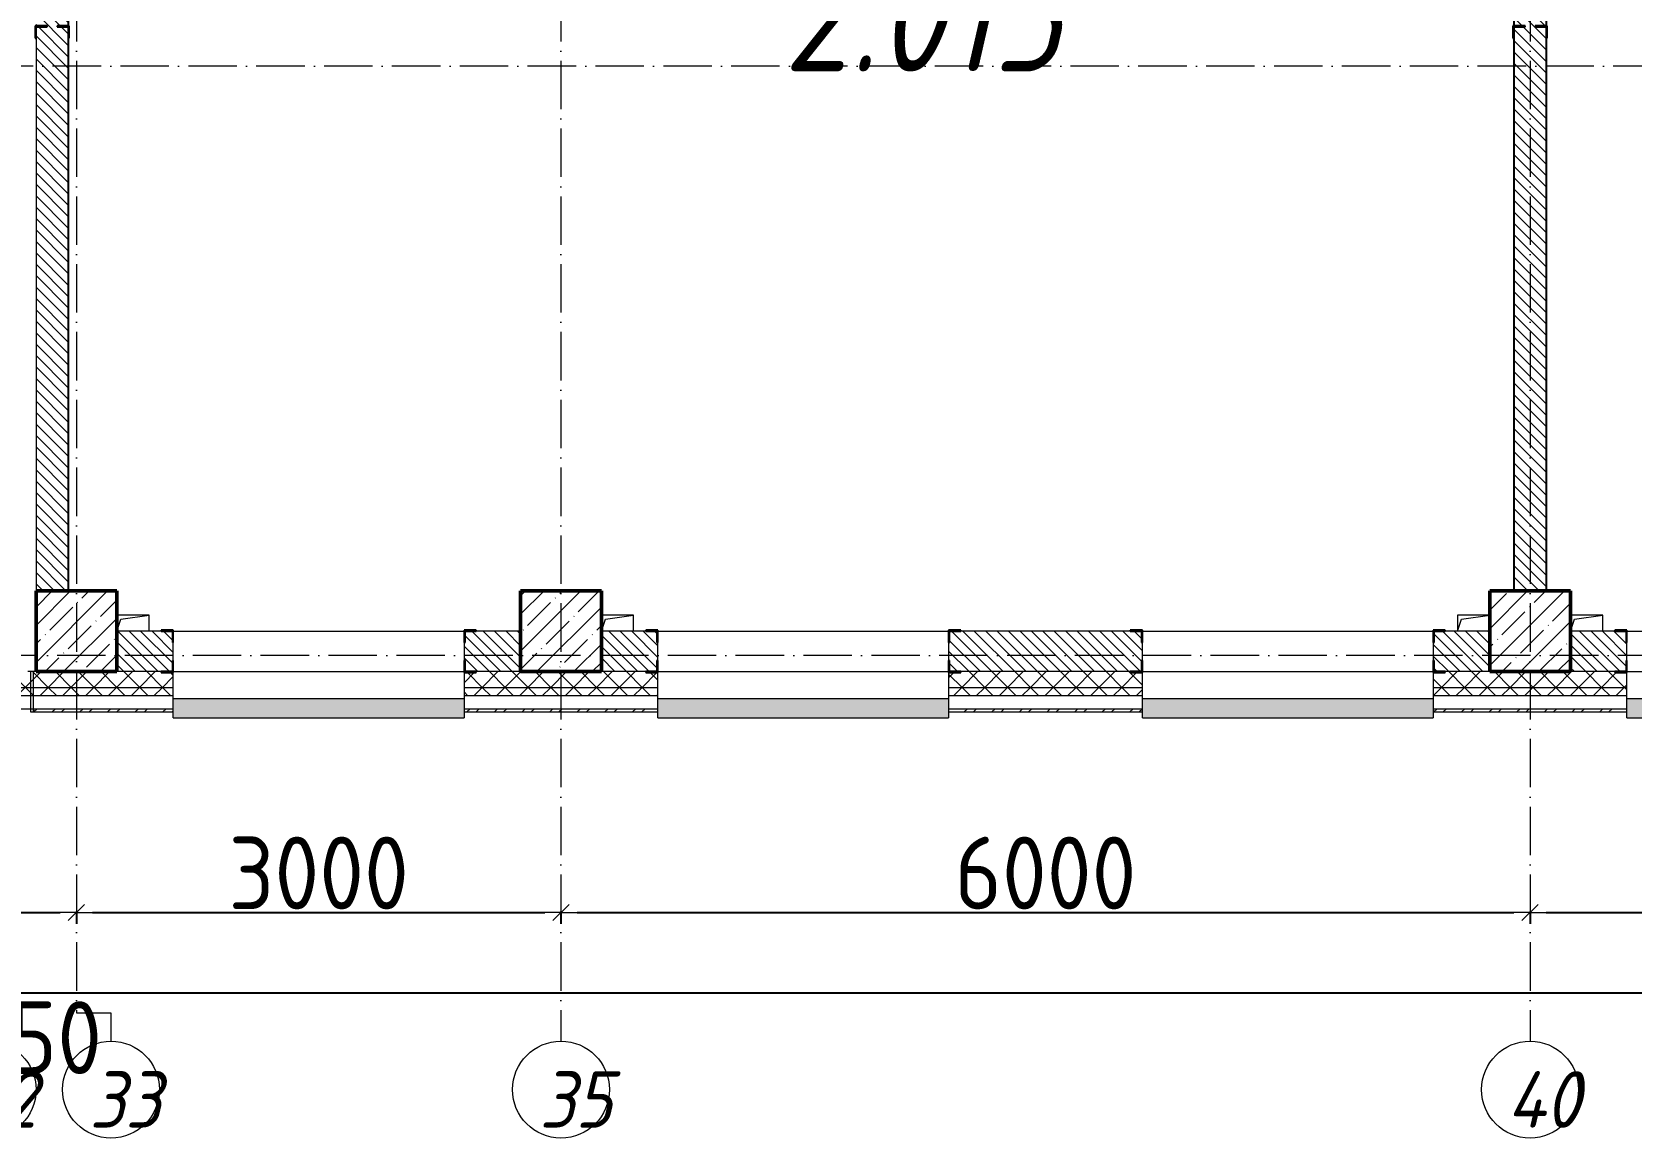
# Model space of a CAD drawing. Header units: millimetres. Extents: x -12989 to 629078, y -109036 to 555275.
# Drawn here: x 88485 to 98385, y 116005 to 122857 of the extents above; entities that cross this region are included whole.
import ezdxf

# ---------------------------------------------------------------- set-up
doc = ezdxf.new("R2010")
doc.units = ezdxf.units.MM
doc.linetypes.add('50_200_ШТРИХ_1Т_ш5_п1_п1_', pattern=[700, 500, -100, 0, -100])
for name, color, linetype, lineweight in [('A-____-____-DIMS', 7, 'Continuous', 9), ('A-GENM-____-MCUT', 7, 'Continuous', 25), ('A-GENM-____-OTLN', 7, 'Continuous', 9), ('A-GENM-____-OTLN-1', 7, 'Continuous', 25), ('A-GLAZ-____-OTLN', 7, 'Continuous', 9), ('A-WALL-____-MCUT', 7, 'Continuous', 13), ('A-WALL-____-MCUT-1', 7, 'Continuous', 9), ('A-WALL-____-OTLN', 7, 'Continuous', 9), ('A-WALL-____-PATT-1', 7, 'Continuous', 9), ('A-WALL-FNSH-MCUT-1', 7, 'Continuous', 9), ('S-COLS-____-MCUT', 7, 'Continuous', 50), ('S-COLS-____-OTLN', 7, 'Continuous', 9), ('S-GRID-____-IDEN', 7, 'Continuous', 9), ('S-GRID-____-OTLN', 7, 'Continuous', 9), ('S-GRID-____-OTLN-1', 7, '50_200_ШТРИХ_1Т_ш5_п1_п1_', 9), ('Марки помещений', 7, 'Continuous', 9)]:
    doc.layers.add(name, color=color, linetype=linetype, lineweight=lineweight)
doc.layers.add('A-GLAZ-____-OTLN-1', color=7, linetype='Continuous', lineweight=9, true_color=0xc0c0c0)
doc.styles.add('ISOCPEUR_I_2', font='isocpeui.ttf', dxfattribs={"width": 0.85, "height": 2.3})
doc.styles.add('ISOCPEUR_I_9', font='isocpeui.ttf', dxfattribs={"width": 0.9, "height": 250})
doc.styles.add('СПДС', font='isocpeur.ttf', dxfattribs={"width": 0.9})
doc.dimstyles.new('Размера А3', dxfattribs={"dimtxt": 200, "dimasz": 100, "dimexe": 70, "dimexo": 100, "dimgap": 20, "dimtad": 1, "dimdec": 0, "dimrnd": 10, "dimzin": 0, "dimdsep": 46, "dimtxsty": 'СПДС', "dimblk": 'ARROWHEAD_6', "dimcen": 1, "dimclrd": 256, "dimclre": 256, "dimclrt": 256, "dimazin": 0, "dimtfac": 1, "dimtdec": 0, "dimtmove": 2, "dimatfit": 3, "dimfxl": 1, "dimtolj": 1, "dimtzin": 0, "dimarcsym": 0})
pattern_1 = [(135, (43259.71, 63713.66), (-35.35534, -35.35534), [])]
pattern_2 = [(45, (43259.71, 63713.66), (-70.71068, 70.71068), []), (135, (43259.71, 63713.66), (-70.71068, -70.71068), [])]

# ---------------------------------------------------------------- blocks, each defined once
blk = doc.blocks.new('BSC_Колонна _Прямоугольная - 500х500-V17-АР1_План отверстий 2 этажа в осях 1-64_Ю-ЯЯ')
at = {"layer": 'S-COLS-____-OTLN'}
h = blk.add_hatch(dxfattribs=at)
h.set_pattern_fill('FP_26', color=256, style=0, pattern_type=2)
h.set_pattern_definition([(45, (-54500, -55431.04), (-114.04925, 114.04925), []), (45, (-54385.95, -55431.04), (-114.04925, 114.04925), [201.613, -40.323, 3.353, -36.97])])
h.paths.add_polyline_path([(-250, -250), (250, -250), (250, 250), (-250, 250), (-250, 179.1)], flags=0)
at = {"layer": 'S-COLS-____-MCUT'}
for p, q in [((250, 250), (-250, 250)), ((-250, 250), (-250, -250)), ((250, -250), (250, 250)), ((-250, -250), (250, -250))]:
    blk.add_line(p, q, dxfattribs=at)
blk = doc.blocks.new('BSC_Колонна _Прямоугольная - 500х500-V45-АР1_План отверстий 2 этажа в осях 1-64_Ю-ЯЯ')
at = {"layer": 'S-COLS-____-OTLN'}
h = blk.add_hatch(dxfattribs=at)
h.set_pattern_fill('FP_55', color=256, style=0, pattern_type=2)
h.set_pattern_definition([(45, (-48500, -55431.04), (-114.04925, 114.04925), []), (45, (-48385.95, -55431.04), (-114.04925, 114.04925), [201.613, -40.323, 3.353, -36.97])])
h.paths.add_polyline_path([(-250, -250), (250, -250), (250, 250), (-250, 250), (-250, 179.1)], flags=0)
at = {"layer": 'S-COLS-____-MCUT'}
for p, q in [((250, 250), (-250, 250)), ((-250, 250), (-250, -250)), ((250, -250), (250, 250)), ((-250, -250), (250, -250))]:
    blk.add_line(p, q, dxfattribs=at)
blk = doc.blocks.new('BSC_Колонна _Прямоугольная - 500х500-V71-АР1_План отверстий 2 этажа в осях 1-64_Ю-ЯЯ')
at = {"layer": 'S-COLS-____-OTLN'}
h = blk.add_hatch(dxfattribs=at)
h.set_pattern_fill('FP_83', color=256, style=0, pattern_type=2)
h.set_pattern_definition([(45, (-45500, -55431.04), (-114.04925, 114.04925), []), (45, (-45385.95, -55431.04), (-114.04925, 114.04925), [201.613, -40.323, 3.353, -36.97])])
h.paths.add_polyline_path([(-250, -250), (250, -250), (250, 250), (-250, 250), (-250, 179.1)], flags=0)
at = {"layer": 'S-COLS-____-MCUT'}
for p, q in [((250, 250), (-250, 250)), ((-250, 250), (-250, -250)), ((250, -250), (250, 250)), ((-250, -250), (250, -250))]:
    blk.add_line(p, q, dxfattribs=at)
blk = doc.blocks.new('Фахверк_СКБ_Уголок - 250_2700-27497298-АР1_План отверстий 2 этажа в осях 1-64_Ю-ЯЯ')
at = {"layer": 'A-GENM-____-MCUT'}
for p, q in [((200, 181), (125, 181)), ((125, 181), (125, 106)), ((125, 106), (131, 106)), ((131, 106), (131, 175)), ((131, 175), (200, 175)), ((200, 175), (200, 181)), ((131, -6), (125, -6)), ((125, -6), (125, -81)), ((125, -81), (200, -81)), ((131, -75), (131, -6)), ((200, -75), (131, -75)), ((200, -81), (200, -75))]:
    blk.add_line(p, q, dxfattribs=at)
blk = doc.blocks.new('Фахверк_СКБ_Уголок - 200_3550-28267367-АР1_План отверстий 2 этажа в осях 1-64_Ю-ЯЯ')
at = {"layer": 'A-GENM-____-MCUT'}
for p, q in [((200, 156), (125, 156)), ((125, 156), (125, 81)), ((131, 81), (131, 150)), ((131, 150), (200, 150)), ((200, 150), (200, 156)), ((125, 81), (131, 81)), ((131, 19), (125, 19)), ((125, 19), (125, -56)), ((131, -50), (131, 19)), ((125, -56), (200, -56)), ((200, -50), (131, -50)), ((200, -56), (200, -50))]:
    blk.add_line(p, q, dxfattribs=at)
blk = doc.blocks.new('AR_Отверстие прямоугольное _в плите_ - AR_Отверстие прямоугольное _в плите_-V167-АР1_План отверстий 2 этажа в осях 1-64_Ю-ЯЯ')
at = {"layer": 'A-GENM-____-OTLN'}
for p, q in [((100, 50), (-100, 50)), ((-100, -50), (-75, 25)), ((-75, 25), (100, 50)), ((100, -50), (100, 50))]:
    blk.add_line(p, q, dxfattribs=at)
blk = doc.blocks.new('AR_Отверстие прямоугольное _в плите_ - AR_Отверстие прямоугольное _в плите_-V175-АР1_План отверстий 2 этажа в осях 1-64_Ю-ЯЯ')
at = {"layer": 'A-GENM-____-OTLN'}
for p, q in [((100, 50), (-100, 50)), ((-100, 50), (-100, -50)), ((-100, -50), (-75, 25)), ((-75, 25), (100, 50))]:
    blk.add_line(p, q, dxfattribs=at)
blk = doc.blocks.new('Отлив_СКБ - Отлив витража_120_НВФ-31885687-АР1_План отверстий 2 этажа в осях 1-64_Ю-ЯЯ')
at = {"layer": 'A-GLAZ-____-OTLN-1'}
for points in [[(0, 0), (0, -2), (1800, -2), (1800, 0), (1023.3, 0)], [(0, -83), (0, -120), (1800, -120), (1800, -2), (0, -2), (0, -63)]]:
    blk.add_hatch(color=256, dxfattribs=at).paths.add_polyline_path(points, flags=0)
at = {"layer": 'A-GLAZ-____-OTLN'}
for p, q in [((0, 0), (1800, 0)), ((1800, -2), (0, -2)), ((0, -120), (0, -83)), ((1800, -83), (1800, -120)), ((0, -120), (1800, -120))]:
    blk.add_line(p, q, dxfattribs=at)
blk = doc.blocks.new('Стены 3 - Стены 4-31194751-АР1_План отверстий 2 этажа в осях 1-64_Ю-ЯЯ')
at = {"layer": 'A-WALL-____-MCUT'}
for p, q in [((-1798.5, 41030.2), (-1798.5, 41010.2)), ((-1548.5, 41030.2), (-1798.5, 41030.2)), ((-1798.5, 41010.2), (-1548.5, 41010.2)), ((-1548.5, 41010.2), (-1548.5, 41030.2))]:
    blk.add_line(p, q, dxfattribs=at)
blk = doc.blocks.new('Ось сетки - Круг_Ø6_00__ISO-2_5_0_9K_-25732049-АР1_План отверстий 2 этажа в осях 1-64_Ю-ЯЯ')
at = {"layer": 'S-GRID-____-IDEN'}
blk.add_circle((0, 0), 3, dxfattribs=at)
blk = doc.blocks.new('ARROWHEAD_6')
at = {"color": 0, "linetype": 'Continuous'}
for p, q in [((0, 0), (-1, 0)), ((-0.5, -0.5), (0.5, 0.5))]:
    blk.add_line(p, q, dxfattribs=at)
blk = doc.blocks.new('*D2735')
at = {"layer": 'A-____-____-DIMS', "lineweight": -2, "transparency": 16777216}
for p, q in [((29358.3, 512710.5), (29358.3, 512634.4)), ((29458.3, 512704.4), (29808.3, 512704.4)), ((29908.3, 512710.5), (29908.3, 512634.4))]:
    blk.add_line(p, q, dxfattribs=at)
at = {"layer": 'Defpoints', "color": 0, "transparency": 16777216}
for p in [(29358.3, 512810.5), (29908.3, 512810.5), (29908.3, 512704.4)]:
    blk.add_point(p, dxfattribs=at)
at = {"layer": 'A-____-____-DIMS', "lineweight": -2, "transparency": 16777216, "xscale": 100, "yscale": 100, "zscale": 100, "rotation": 180}
blk.add_blockref('ARROWHEAD_6', (29358.3, 512704.4), dxfattribs=at)
at = {"layer": 'A-____-____-DIMS', "lineweight": -2, "transparency": 16777216, "xscale": 100, "yscale": 100, "zscale": 100}
blk.add_blockref('ARROWHEAD_6', (29908.3, 512704.4), dxfattribs=at)
at = {"layer": 'A-____-____-DIMS', "transparency": 16777216, "insert": (29633.3, 511929.4), "char_height": 450, "width": 1.866, "attachment_point": 5, "style": 'СПДС'}
blk.add_mtext('\\A1;550', dxfattribs=at)
blk = doc.blocks.new('*D2736')
at = {"layer": 'A-____-____-DIMS', "lineweight": -2, "transparency": 16777216}
for p, q in [((29908.3, 512710.5), (29908.3, 512634.4)), ((30008.3, 512704.4), (32808.3, 512704.4)), ((32908.3, 512710.5), (32908.3, 512634.4))]:
    blk.add_line(p, q, dxfattribs=at)
at = {"layer": 'Defpoints', "color": 0, "transparency": 16777216}
for p in [(29908.3, 512810.5), (32908.3, 512810.5), (32908.3, 512704.4)]:
    blk.add_point(p, dxfattribs=at)
at = {"layer": 'A-____-____-DIMS', "lineweight": -2, "transparency": 16777216, "xscale": 100, "yscale": 100, "zscale": 100, "rotation": 180}
blk.add_blockref('ARROWHEAD_6', (29908.3, 512704.4), dxfattribs=at)
at = {"layer": 'A-____-____-DIMS', "lineweight": -2, "transparency": 16777216, "xscale": 100, "yscale": 100, "zscale": 100}
blk.add_blockref('ARROWHEAD_6', (32908.3, 512704.4), dxfattribs=at)
at = {"layer": 'A-____-____-DIMS', "transparency": 16777216, "insert": (31408.3, 512949.4), "char_height": 450, "width": 2.488, "attachment_point": 5, "style": 'СПДС'}
blk.add_mtext('\\A1;3000', dxfattribs=at)
blk = doc.blocks.new('*D2737')
at = {"layer": 'A-____-____-DIMS', "lineweight": -2, "transparency": 16777216}
for p, q in [((32908.3, 512710.5), (32908.3, 512634.4)), ((33008.3, 512704.4), (38808.3, 512704.4)), ((38908.3, 512710.5), (38908.3, 512634.4))]:
    blk.add_line(p, q, dxfattribs=at)
at = {"layer": 'Defpoints', "color": 0, "transparency": 16777216}
for p in [(32908.3, 512810.5), (38908.3, 512810.5), (38908.3, 512704.4)]:
    blk.add_point(p, dxfattribs=at)
at = {"layer": 'A-____-____-DIMS', "lineweight": -2, "transparency": 16777216, "xscale": 100, "yscale": 100, "zscale": 100, "rotation": 180}
blk.add_blockref('ARROWHEAD_6', (32908.3, 512704.4), dxfattribs=at)
at = {"layer": 'A-____-____-DIMS', "lineweight": -2, "transparency": 16777216, "xscale": 100, "yscale": 100, "zscale": 100}
blk.add_blockref('ARROWHEAD_6', (38908.3, 512704.4), dxfattribs=at)
at = {"layer": 'A-____-____-DIMS', "transparency": 16777216, "insert": (35908.3, 512949.4), "char_height": 450, "width": 2.488, "attachment_point": 5, "style": 'СПДС'}
blk.add_mtext('\\A1;6000', dxfattribs=at)
blk = doc.blocks.new('*D2738')
at = {"layer": 'A-____-____-DIMS', "lineweight": -2, "transparency": 16777216}
for p, q in [((38908.3, 512710.5), (38908.3, 512634.4)), ((39008.3, 512704.4), (41308.3, 512704.4)), ((41408.3, 512710.5), (41408.3, 512634.4))]:
    blk.add_line(p, q, dxfattribs=at)
at = {"layer": 'Defpoints', "color": 0, "transparency": 16777216}
for p in [(38908.3, 512810.5), (41408.3, 512810.5), (41408.3, 512704.4)]:
    blk.add_point(p, dxfattribs=at)
at = {"layer": 'A-____-____-DIMS', "lineweight": -2, "transparency": 16777216, "xscale": 100, "yscale": 100, "zscale": 100, "rotation": 180}
blk.add_blockref('ARROWHEAD_6', (38908.3, 512704.4), dxfattribs=at)
at = {"layer": 'A-____-____-DIMS', "lineweight": -2, "transparency": 16777216, "xscale": 100, "yscale": 100, "zscale": 100}
blk.add_blockref('ARROWHEAD_6', (41408.3, 512704.4), dxfattribs=at)
at = {"layer": 'A-____-____-DIMS', "transparency": 16777216, "insert": (40158.3, 512949.4), "char_height": 450, "width": 2.488, "attachment_point": 5, "style": 'СПДС'}
blk.add_mtext('\\A1;2500', dxfattribs=at)
blk = doc.blocks.new('*D2712')
at = {"layer": 'A-____-____-DIMS', "lineweight": -2, "transparency": 16777216}
for p, q in [((-17941.7, 512213.7), (-17941.7, 512137.6)), ((-17841.7, 512207.6), (55358.3, 512207.6)), ((55458.3, 512213.7), (55458.3, 512137.6))]:
    blk.add_line(p, q, dxfattribs=at)
at = {"layer": 'Defpoints', "color": 0, "transparency": 16777216}
for p in [(-17941.7, 512313.7), (55458.3, 512313.7), (55458.3, 512207.6)]:
    blk.add_point(p, dxfattribs=at)
at = {"layer": 'A-____-____-DIMS', "lineweight": -2, "transparency": 16777216, "xscale": 100, "yscale": 100, "zscale": 100, "rotation": 180}
blk.add_blockref('ARROWHEAD_6', (-17941.7, 512207.6), dxfattribs=at)
at = {"layer": 'A-____-____-DIMS', "lineweight": -2, "transparency": 16777216, "xscale": 100, "yscale": 100, "zscale": 100}
blk.add_blockref('ARROWHEAD_6', (55458.3, 512207.6), dxfattribs=at)
at = {"layer": 'A-____-____-DIMS', "transparency": 16777216, "insert": (18758.3, 512452.6), "char_height": 450, "width": 3.186, "attachment_point": 5, "style": 'СПДС'}
blk.add_mtext('\\A1;73400', dxfattribs=at)
blk = doc.blocks.new('2этаж')
at = {"layer": 'S-GRID-____-OTLN-1', "color": 251, "ltscale": 0.6, "true_color": 0x636466}
for p, q in [((29908.3, 549908.8), (29908.3, 512083.3)), ((32908.3, 549908.8), (32908.3, 511907.5)), ((38908.3, 549908.8), (38908.3, 511907.5)), ((59888.4, 517947), (-20260.4, 517947)), ((88482.7, 514297), (-20260.4, 514297))]:
    blk.add_line(p, q, dxfattribs=at)
at = {"layer": 'S-GRID-____-IDEN', "xscale": 99.99999999999993, "yscale": 99.99999999999993, "zscale": 99.99999999999993, "rotation": 180}
for p in [(29358.3, 511607.5), (30122.5, 511607.5), (32908.3, 511607.5), (38908.3, 511607.5)]:
    blk.add_blockref('Ось сетки - Круг_Ø6_00__ISO-2_5_0_9K_-25732049-АР1_План отверстий 2 этажа в осях 1-64_Ю-ЯЯ', p, dxfattribs=at)
at = {"layer": 'S-GRID-____-IDEN', "char_height": 350, "attachment_point": 1, "style": 'ISOCPEUR_I_9'}
for s, insert, width in [('32', (29224, 511721.5), 404.05), ('33', (29988.1, 511721.5), 404.05), ('35', (32774, 511721.5), 404.05), ('40', (38765, 511721.5), 425.696)]:
    blk.add_mtext(s, dxfattribs=dict(at, insert=insert, width=width))
at = {"layer": 'A-____-____-DIMS'}
for base, p1, p2, picture, middle in [((32908.3, 512704.4), (29908.3, 512810.5), (32908.3, 512810.5), '*D2736', (31408.3, 512949.4)), ((38908.3, 512704.4), (32908.3, 512810.5), (38908.3, 512810.5), '*D2737', (35908.3, 512949.4)), ((41408.3, 512704.4), (38908.3, 512810.5), (41408.3, 512810.5), '*D2738', (40158.3, 512949.4)), ((55458.3, 512207.6), (-17941.7, 512313.7), (55458.3, 512313.7), '*D2712', (18758.3, 512452.6)), ((29908.3, 512704.4), (29358.3, 512810.5), (29908.3, 512810.5), '*D2735', (29633.3, 511929.4))]:
    dim = blk.add_linear_dim(base=base, p1=p1, p2=p2, dimstyle='Размера А3', override={"dimtxt": 450}, dxfattribs=at)
    dim.commit()
    dim.dimension.update_dxf_attribs({"geometry": picture, "text_midpoint": middle})

msp = doc.modelspace()

# ---------------------------------------------------------------- hatches: boundary and pattern name
at = {"layer": 'A-WALL-____-PATT-1'}
h = msp.add_hatch(dxfattribs=at)
h.set_pattern_fill('FP_6', color=256, style=0, pattern_type=2)
h.set_pattern_definition(pattern_1)
h.paths.add_polyline_path([(88509.7115, 119394.7006), (88709.7115, 119394.7006), (88709.7115, 122888.7006), (88640.7115, 122888.7006), (88640.7115, 122894.7006), (88709.7115, 122894.7006), (88709.7115, 126394.7006), (88509.7115, 126394.7006), (88509.7115, 122894.7006), (88578.7115, 122894.7006), (88578.7115, 122888.7006), (88509.7115, 122888.7006), (88509.7115, 120938.2505)], flags=0)
h = msp.add_hatch(dxfattribs=at)
h.set_pattern_fill('FP_6', color=256, style=0, pattern_type=2)
h.set_pattern_definition(pattern_1)
h.paths.add_polyline_path([(97859.7115, 119394.7006), (97859.7115, 122888.7006), (97790.7115, 122888.7006), (97790.7115, 122894.7006), (97859.7115, 122894.7006), (97859.7115, 126394.7006), (97659.7115, 126394.7006), (97659.7115, 122894.7006), (97728.7115, 122894.7006), (97728.7115, 122888.7006), (97659.7115, 122888.7006), (97659.7115, 119394.7006)], flags=0)
h = msp.add_hatch(dxfattribs=at)
h.set_pattern_fill('FP_6', color=256, style=0, pattern_type=2)
h.set_pattern_definition(pattern_1)
h.paths.add_polyline_path([(91165.7115, 118894.7006), (91509.7115, 118894.7006), (91509.7115, 119144.7006), (91165.7115, 119144.7006), (91165.7115, 119075.7006), (91159.7115, 119075.7006), (91159.7115, 118963.7006), (91165.7115, 118963.7006)], flags=0)
h.paths.add_polyline_path([(89353.7115, 118894.7006), (89353.7115, 118963.7006), (89359.7115, 118963.7006), (89359.7115, 119075.7006), (89353.7115, 119075.7006), (89353.7115, 119144.7006), (89009.7115, 119144.7006), (89009.7115, 118894.7006), (89284.7115, 118894.7006)], flags=0)
h = msp.add_hatch(dxfattribs=at)
h.set_pattern_fill('FP_6', color=256, style=0, pattern_type=2)
h.set_pattern_definition(pattern_1)
h.paths.add_polyline_path([(97165.7115, 118894.7006), (97509.7115, 118894.7006), (97509.7115, 119144.7006), (97165.7115, 119144.7006), (97165.7115, 119075.7006), (97159.7115, 119075.7006), (97159.7115, 118963.7006), (97165.7115, 118963.7006)], flags=0)
h.paths.add_polyline_path([(95353.7115, 118894.7006), (95353.7115, 118963.7006), (95359.7115, 118963.7006), (95359.7115, 119075.7006), (95353.7115, 119075.7006), (95353.7115, 119144.7006), (94165.7115, 119144.7006), (94165.7115, 119075.7006), (94159.7115, 119075.7006), (94159.7115, 118963.7006), (94165.7115, 118963.7006), (94165.7115, 118894.7006), (95284.7115, 118894.7006)], flags=0)
h.paths.add_polyline_path([(92103.7115, 118894.7006), (92353.7115, 118894.7006), (92353.7115, 118963.7006), (92359.7115, 118963.7006), (92359.7115, 119075.7006), (92353.7115, 119075.7006), (92353.7115, 119144.7006), (92009.7115, 119144.7006), (92009.7115, 118894.7006)], flags=0)
h = msp.add_hatch(dxfattribs=at)
h.set_pattern_fill('FP_6', color=256, style=0, pattern_type=2)
h.set_pattern_definition(pattern_1)
h.paths.add_polyline_path([(100234.7115, 118894.7006), (100509.7115, 118894.7006), (100509.7115, 119144.7006), (100165.7115, 119144.7006), (100165.7115, 119075.7006), (100159.7115, 119075.7006), (100159.7115, 118963.7006), (100165.7115, 118963.7006), (100165.7115, 118894.7006)], flags=0)
h.paths.add_polyline_path([(98037.0511, 118894.7006), (98353.7115, 118894.7006), (98353.7115, 118963.7006), (98359.7115, 118963.7006), (98359.7115, 119075.7006), (98353.7115, 119075.7006), (98353.7115, 119144.7006), (98009.7115, 119144.7006), (98009.7115, 118894.7006)], flags=0)
h = msp.add_hatch(dxfattribs=at)
h.set_pattern_fill('FP_1', color=256, style=0, pattern_type=2)
h.set_pattern_definition(pattern_2)
h.paths.add_polyline_path([(117479.5584, 118794.7006), (117559.7115, 118794.7006), (117559.7115, 118894.7006), (111209.7115, 118894.7006), (111209.7115, 118794.7006), (113944.5571, 118794.7006)], flags=0)
h.paths.add_polyline_path([(108259.7115, 118794.7006), (110209.7115, 118794.7006), (110209.7115, 118894.7006), (108334.7115, 118894.7006), (108334.7115, 118888.7006), (108259.7115, 118888.7006)], flags=0)
h.paths.add_polyline_path([(107259.7115, 118794.7006), (107259.7115, 118888.7006), (107184.7115, 118888.7006), (107184.7115, 118894.7006), (106234.7115, 118894.7006), (106234.7115, 118888.7006), (106159.7115, 118888.7006), (106159.7115, 118794.7006), (106874.5544, 118794.7006)], flags=0)
h.paths.add_polyline_path([(103339.5531, 118794.7006), (104359.7115, 118794.7006), (104359.7115, 118888.7006), (104284.7115, 118888.7006), (104284.7115, 118894.7006), (103234.7115, 118894.7006), (103234.7115, 118888.7006), (103159.7115, 118888.7006), (103159.7115, 118794.7006), (103234.7115, 118794.7006)], flags=0)
h.paths.add_polyline_path([(101359.7115, 118794.7006), (101359.7115, 118888.7006), (101284.7115, 118888.7006), (101284.7115, 118894.7006), (100234.7115, 118894.7006), (100234.7115, 118888.7006), (100159.7115, 118888.7006), (100159.7115, 118794.7006), (100688.3021, 118794.7006)], flags=0)
h.paths.add_polyline_path([(97595.1759, 118794.7006), (98359.7115, 118794.7006), (98359.7115, 118888.7006), (98284.7115, 118888.7006), (98284.7115, 118894.7006), (97234.7115, 118894.7006), (97234.7115, 118888.7006), (97159.7115, 118888.7006), (97159.7115, 118794.7006), (97509.7115, 118794.7006)], flags=0)
h.paths.add_polyline_path([(95284.7115, 118794.7006), (95359.7115, 118794.7006), (95359.7115, 118888.7006), (95284.7115, 118888.7006), (95284.7115, 118894.7006), (94234.7115, 118894.7006), (94234.7115, 118888.7006), (94159.7115, 118888.7006), (94159.7115, 118794.7006), (94502.0497, 118794.7006)], flags=0)
h.paths.add_polyline_path([(91159.7115, 118794.7006), (92359.7115, 118794.7006), (92359.7115, 118888.7006), (92284.7115, 118888.7006), (92284.7115, 118894.7006), (91234.7115, 118894.7006), (91234.7115, 118888.7006), (91159.7115, 118888.7006)], flags=0)
h.paths.add_polyline_path([(85734.7115, 118794.7006), (85809.7115, 118794.7006), (85809.7115, 118888.7006), (85734.7115, 118888.7006), (85734.7115, 118894.7006), (84684.7115, 118894.7006), (84684.7115, 118888.7006), (84609.7115, 118888.7006), (84609.7115, 118794.7006), (85664.5464, 118794.7006)], flags=0)
h.paths.add_polyline_path([(87684.7115, 118794.7006), (89359.7115, 118794.7006), (89359.7115, 118888.7006), (89284.7115, 118888.7006), (89284.7115, 118894.7006), (87684.7115, 118894.7006), (87684.7115, 118888.7006), (87609.7115, 118888.7006), (87609.7115, 118794.7006)], flags=0)
h.paths.add_polyline_path([(82734.7115, 118794.7006), (82809.7115, 118794.7006), (82809.7115, 118888.7006), (82734.7115, 118888.7006), (82734.7115, 118894.7006), (81684.7115, 118894.7006), (81684.7115, 118888.7006), (81609.7115, 118888.7006), (81609.7115, 118794.7006), (82459.7115, 118794.7006)], flags=0)
h.paths.add_polyline_path([(79809.7115, 118794.7006), (79809.7115, 118888.7006), (79734.7115, 118888.7006), (79734.7115, 118894.7006), (78684.7115, 118894.7006), (78684.7115, 118888.7006), (78609.7115, 118888.7006), (78609.7115, 118794.7006), (79478.294, 118794.7006)], flags=0)
h.paths.add_polyline_path([(75609.7115, 118794.7006), (76809.7115, 118794.7006), (76809.7115, 118888.7006), (76734.7115, 118888.7006), (76734.7115, 118894.7006), (75684.7115, 118894.7006), (75684.7115, 118888.7006), (75609.7115, 118888.7006)], flags=0)
h.paths.add_polyline_path([(73809.7115, 118794.7006), (73809.7115, 118888.7006), (73734.7115, 118888.7006), (73734.7115, 118894.7006), (72684.7115, 118894.7006), (72684.7115, 118888.7006), (72609.7115, 118888.7006), (72609.7115, 118794.7006), (73734.7115, 118794.7006)], flags=0)
h.paths.add_polyline_path([(69959.7115, 118794.7006), (70809.7115, 118794.7006), (70809.7115, 118888.7006), (70734.7115, 118888.7006), (70734.7115, 118894.7006), (69684.7115, 118894.7006), (69684.7115, 118888.7006), (69609.7115, 118888.7006), (69609.7115, 118794.7006), (69757.0404, 118794.7006)], flags=0)
h.paths.add_polyline_path([(67809.7115, 118794.7006), (67809.7115, 118888.7006), (67734.7115, 118888.7006), (67734.7115, 118894.7006), (66684.7115, 118894.7006), (66684.7115, 118888.7006), (66609.7115, 118888.7006), (66609.7115, 118794.7006), (67105.7894, 118794.7006)], flags=0)
h.paths.add_polyline_path([(64809.7115, 118794.7006), (64809.7115, 118888.7006), (64734.7115, 118888.7006), (64734.7115, 118894.7006), (63684.7115, 118894.7006), (63684.7115, 118888.7006), (63609.7115, 118888.7006), (63609.7115, 118794.7006), (64734.7115, 118794.7006)], flags=0)
h.paths.add_polyline_path([(61809.7115, 118794.7006), (61809.7115, 118888.7006), (61734.7115, 118888.7006), (61734.7115, 118894.7006), (60684.7115, 118894.7006), (60684.7115, 118888.7006), (60609.7115, 118888.7006), (60609.7115, 118794.7006), (61803.2874, 118794.7006)], flags=0)
h.paths.add_polyline_path([(59609.7115, 118794.7006), (59609.7115, 118888.7006), (59534.7115, 118888.7006), (59534.7115, 118894.7006), (49809.7115, 118894.7006), (49809.7115, 118794.7006), (59152.0364, 118794.7006)], flags=0)
h.paths.add_polyline_path([(48809.7115, 118794.7006), (48809.7115, 118894.7006), (40809.7115, 118894.7006), (40809.7115, 118794.7006), (46779.5317, 118794.7006)], flags=0)
h = msp.add_hatch(dxfattribs=at)
h.set_pattern_fill('FP_1', color=256, style=0, pattern_type=2)
h.set_pattern_definition(pattern_2)
h.paths.add_polyline_path([(117559.7115, 118744.7006), (117559.7115, 118794.7006), (111209.7115, 118794.7006), (111209.7115, 118744.7006), (117479.5584, 118744.7006)], flags=0)
h.paths.add_polyline_path([(110209.7115, 118744.7006), (110209.7115, 118794.7006), (108259.7115, 118794.7006), (108259.7115, 118744.7006), (108642.0551, 118744.7006)], flags=0)
h.paths.add_polyline_path([(107259.7115, 118744.7006), (107259.7115, 118794.7006), (106159.7115, 118794.7006), (106159.7115, 118744.7006), (106874.5544, 118744.7006)], flags=0)
h.paths.add_polyline_path([(104359.7115, 118744.7006), (104359.7115, 118794.7006), (103159.7115, 118794.7006), (103159.7115, 118744.7006), (103339.5531, 118744.7006)], flags=0)
h.paths.add_polyline_path([(101359.7115, 118744.7006), (101359.7115, 118794.7006), (100159.7115, 118794.7006), (100159.7115, 118744.7006), (100688.3021, 118744.7006)], flags=0)
h.paths.add_polyline_path([(98359.7115, 118744.7006), (98359.7115, 118794.7006), (97159.7115, 118794.7006), (97159.7115, 118744.7006), (98037.0511, 118744.7006)], flags=0)
h.paths.add_polyline_path([(94159.7115, 118744.7006), (95359.7115, 118744.7006), (95359.7115, 118794.7006), (94159.7115, 118794.7006)], flags=0)
h.paths.add_polyline_path([(91850.7987, 118744.7006), (92359.7115, 118744.7006), (92359.7115, 118794.7006), (91159.7115, 118794.7006), (91159.7115, 118744.7006)], flags=0)
h.paths.add_polyline_path([(87609.7115, 118744.7006), (89359.7115, 118744.7006), (89359.7115, 118794.7006), (87609.7115, 118794.7006)], flags=0)
h.paths.add_polyline_path([(84609.7115, 118744.7006), (85809.7115, 118744.7006), (85809.7115, 118794.7006), (84609.7115, 118794.7006)], flags=0)
h.paths.add_polyline_path([(82809.7115, 118744.7006), (82809.7115, 118794.7006), (81609.7115, 118794.7006), (81609.7115, 118744.7006), (82129.545, 118744.7006)], flags=0)
h.paths.add_polyline_path([(76809.7115, 118744.7006), (76809.7115, 118794.7006), (75609.7115, 118794.7006), (75609.7115, 118744.7006)], flags=0)
h.paths.add_polyline_path([(78609.7115, 118744.7006), (79809.7115, 118744.7006), (79809.7115, 118794.7006), (78609.7115, 118794.7006)], flags=0)
h.paths.add_polyline_path([(73809.7115, 118744.7006), (73809.7115, 118794.7006), (72609.7115, 118794.7006), (72609.7115, 118744.7006), (73292.0417, 118744.7006)], flags=0)
h.paths.add_polyline_path([(70809.7115, 118744.7006), (70809.7115, 118794.7006), (69609.7115, 118794.7006), (69609.7115, 118744.7006), (70640.7907, 118744.7006)], flags=0)
h.paths.add_polyline_path([(66609.7115, 118744.7006), (67809.7115, 118744.7006), (67809.7115, 118794.7006), (66609.7115, 118794.7006)], flags=0)
h.paths.add_polyline_path([(64809.7115, 118744.7006), (64809.7115, 118794.7006), (63609.7115, 118794.7006), (63609.7115, 118744.7006), (64454.5384, 118744.7006)], flags=0)
h.paths.add_polyline_path([(61803.2874, 118744.7006), (61809.7115, 118744.7006), (61809.7115, 118794.7006), (60609.7115, 118794.7006), (60609.7115, 118744.7006), (60919.537, 118744.7006)], flags=0)
h.paths.add_polyline_path([(59609.7115, 118744.7006), (59609.7115, 118794.7006), (49809.7115, 118794.7006), (49809.7115, 118744.7006), (59152.0364, 118744.7006)], flags=0)
h.paths.add_polyline_path([(48809.7115, 118744.7006), (48809.7115, 118794.7006), (40709.7115, 118794.7006), (40709.7115, 118744.7006), (46779.5317, 118744.7006)], flags=0)
h = msp.add_hatch(dxfattribs=at)
h.set_pattern_fill('FP_3', color=256, style=0, pattern_type=2)
h.set_pattern_definition([(45, (43259.71, 63713.66), (-85.53659, 85.53659), []), (45, (43316.74, 63713.66), (-85.53659, 85.53659), [])])
h.paths.add_polyline_path([(103779.7115, 118644.7006), (103779.7115, 118664.7006), (103159.7115, 118664.7006), (103159.7115, 118644.7006), (103339.5531, 118644.7006)], flags=0)
h.paths.add_polyline_path([(100688.3021, 118644.7006), (101359.7115, 118644.7006), (101359.7115, 118664.7006), (100159.7115, 118664.7006), (100159.7115, 118644.7006)], flags=0)
h.paths.add_polyline_path([(98359.7115, 118644.7006), (98359.7115, 118664.7006), (97159.7115, 118664.7006), (97159.7115, 118644.7006), (98037.0511, 118644.7006)], flags=0)
h.paths.add_polyline_path([(95359.7115, 118644.7006), (95359.7115, 118664.7006), (94159.7115, 118664.7006), (94159.7115, 118644.7006), (94502.0497, 118644.7006)], flags=0)
h.paths.add_polyline_path([(91850.7987, 118644.7006), (92359.7115, 118644.7006), (92359.7115, 118664.7006), (91159.7115, 118664.7006), (91159.7115, 118644.7006)], flags=0)
h.paths.add_polyline_path([(89359.7115, 118644.7006), (89359.7115, 118664.7006), (88494.7115, 118664.7006), (88494.7115, 118644.7006), (89199.5477, 118644.7006)], flags=0)

# ---------------------------------------------------------------- linework, layer by layer
for points in [[(98009.7115, 126694.7006), (98009.7115, 126394.7006), (97859.7115, 126394.7006), (97859.7115, 119394.7006), (98009.7115, 119394.7006)], [(88709.7115, 126394.7006), (88709.7115, 119394.7006)], [(97659.7115, 124894.7006), (97659.7115, 119394.7006)]]:
    msp.add_lwpolyline(points)
at = {"layer": 'A-WALL-____-MCUT'}
for p, q in [((88509.7115, 122819.7006), (88509.7115, 119394.7006)), ((88709.7115, 119394.7006), (88709.7115, 122819.7006)), ((97659.7115, 122819.7006), (97659.7115, 119394.7006)), ((97859.7115, 119394.7006), (97859.7115, 122819.7006)), ((89284.7115, 119144.7006), (89009.7115, 119144.7006)), ((91509.7115, 119144.7006), (91234.7115, 119144.7006)), ((92284.7115, 119144.7006), (92009.7115, 119144.7006)), ((95284.7115, 119144.7006), (94234.7115, 119144.7006)), ((97509.7115, 119144.7006), (97234.7115, 119144.7006)), ((98284.7115, 119144.7006), (98009.7115, 119144.7006)), ((89359.7115, 118963.7006), (89359.7115, 119075.7006)), ((91159.7115, 119075.7006), (91159.7115, 118963.7006)), ((92359.7115, 118963.7006), (92359.7115, 119075.7006)), ((94159.7115, 119075.7006), (94159.7115, 118963.7006)), ((95359.7115, 118963.7006), (95359.7115, 119075.7006)), ((97159.7115, 119075.7006), (97159.7115, 118963.7006)), ((98359.7115, 118963.7006), (98359.7115, 119075.7006)), ((88509.7115, 118894.7006), (88459.7115, 118894.7006)), ((89359.7115, 118664.7006), (89359.7115, 118888.7006)), ((91159.7115, 118888.7006), (91159.7115, 118664.7006)), ((92359.7115, 118664.7006), (92359.7115, 118888.7006)), ((94159.7115, 118888.7006), (94159.7115, 118664.7006)), ((95359.7115, 118664.7006), (95359.7115, 118888.7006)), ((97159.7115, 118888.7006), (97159.7115, 118664.7006)), ((98359.7115, 118664.7006), (98359.7115, 118888.7006)), ((87609.7115, 118664.7006), (89359.7115, 118664.7006)), ((91159.7115, 118664.7006), (92359.7115, 118664.7006)), ((94159.7115, 118664.7006), (95359.7115, 118664.7006)), ((97159.7115, 118664.7006), (98359.7115, 118664.7006))]:
    msp.add_line(p, q, dxfattribs=at)
at = {"layer": 'A-WALL-____-MCUT-1'}
for p, q in [((89284.7115, 118894.7006), (89009.7115, 118894.7006)), ((91509.7115, 118894.7006), (91234.7115, 118894.7006)), ((92284.7115, 118894.7006), (92009.7115, 118894.7006)), ((95284.7115, 118894.7006), (94234.7115, 118894.7006)), ((97509.7115, 118894.7006), (97234.7115, 118894.7006)), ((98284.7115, 118894.7006), (98009.7115, 118894.7006)), ((89359.7115, 118794.7006), (87609.7115, 118794.7006)), ((89359.7115, 118744.7006), (87609.7115, 118744.7006)), ((92359.7115, 118794.7006), (91159.7115, 118794.7006)), ((92359.7115, 118744.7006), (91159.7115, 118744.7006)), ((95359.7115, 118794.7006), (94159.7115, 118794.7006)), ((95359.7115, 118744.7006), (94159.7115, 118744.7006)), ((98359.7115, 118794.7006), (97159.7115, 118794.7006)), ((98359.7115, 118744.7006), (97159.7115, 118744.7006))]:
    msp.add_line(p, q, dxfattribs=at)
at = {"layer": 'A-WALL-____-OTLN'}
for p, q in [((89359.7115, 119144.7006), (91159.7115, 119144.7006)), ((92359.7115, 119144.7006), (94159.7115, 119144.7006)), ((95359.7115, 119144.7006), (97159.7115, 119144.7006)), ((98359.7115, 119144.7006), (100159.7115, 119144.7006)), ((89359.7115, 118894.7006), (91159.7115, 118894.7006)), ((92359.7115, 118894.7006), (94159.7115, 118894.7006)), ((95359.7115, 118894.7006), (97159.7115, 118894.7006)), ((98359.7115, 118894.7006), (100159.7115, 118894.7006))]:
    msp.add_line(p, q, dxfattribs=at)
at = {"layer": 'A-WALL-FNSH-MCUT-1'}
for p, q in [((88494.7115, 118664.7006), (88494.7115, 118644.7006)), ((88494.7115, 118644.7006), (89359.7115, 118644.7006)), ((89359.7115, 118644.7006), (89359.7115, 118664.7006)), ((91159.7115, 118664.7006), (91159.7115, 118644.7006)), ((91159.7115, 118644.7006), (92359.7115, 118644.7006)), ((92359.7115, 118644.7006), (92359.7115, 118664.7006)), ((94159.7115, 118664.7006), (94159.7115, 118644.7006)), ((94159.7115, 118644.7006), (95359.7115, 118644.7006)), ((95359.7115, 118644.7006), (95359.7115, 118664.7006)), ((97159.7115, 118664.7006), (97159.7115, 118644.7006)), ((97159.7115, 118644.7006), (98359.7115, 118644.7006)), ((98359.7115, 118644.7006), (98359.7115, 118664.7006))]:
    msp.add_line(p, q, dxfattribs=at)
at = {"layer": 'S-GRID-____-OTLN'}
for p, q in [((88759.7115, 116781.0235), (88973.8407, 116781.0235)), ((88973.8407, 116781.0235), (88973.8407, 116605.2465))]:
    msp.add_line(p, q, dxfattribs=at)

# ---------------------------------------------------------------- block references
msp.add_blockref('2этаж', (58851.3748, -395302.2823))
at = {"layer": 'A-GENM-____-OTLN'}
for name, p in [('AR_Отверстие прямоугольное _в плите_ - AR_Отверстие прямоугольное _в плите_-V167-АР1_План отверстий 2 этажа в осях 1-64_Ю-ЯЯ', (89109.7115, 119194.7006)), ('AR_Отверстие прямоугольное _в плите_ - AR_Отверстие прямоугольное _в плите_-V167-АР1_План отверстий 2 этажа в осях 1-64_Ю-ЯЯ', (92109.7115, 119194.7006)), ('AR_Отверстие прямоугольное _в плите_ - AR_Отверстие прямоугольное _в плите_-V175-АР1_План отверстий 2 этажа в осях 1-64_Ю-ЯЯ', (97409.7115, 119194.7006)), ('AR_Отверстие прямоугольное _в плите_ - AR_Отверстие прямоугольное _в плите_-V167-АР1_План отверстий 2 этажа в осях 1-64_Ю-ЯЯ', (98109.7115, 119194.7006))]:
    msp.add_blockref(name, p, dxfattribs=at)
at = {"layer": 'A-GENM-____-OTLN-1'}
for name, p, rotation in [('Фахверк_СКБ_Уголок - 200_3550-28267367-АР1_План отверстий 2 этажа в осях 1-64_Ю-ЯЯ', (88559.7115, 123019.7006), 269.9999999999999), ('Фахверк_СКБ_Уголок - 200_3550-28267367-АР1_План отверстий 2 этажа в осях 1-64_Ю-ЯЯ', (97709.7115, 123019.7006), 270.0000000000001), ('Фахверк_СКБ_Уголок - 250_2700-27497298-АР1_План отверстий 2 этажа в осях 1-64_Ю-ЯЯ', (89484.7115, 119069.7006), 180), ('Фахверк_СКБ_Уголок - 250_2700-27497298-АР1_План отверстий 2 этажа в осях 1-64_Ю-ЯЯ', (92484.7115, 119069.7006), 180), ('Фахверк_СКБ_Уголок - 250_2700-27497298-АР1_План отверстий 2 этажа в осях 1-64_Ю-ЯЯ', (95484.7115, 119069.7006), 180), ('Фахверк_СКБ_Уголок - 250_2700-27497298-АР1_План отверстий 2 этажа в осях 1-64_Ю-ЯЯ', (98484.7115, 119069.7006), 180)]:
    msp.add_blockref(name, p, dxfattribs=dict(at, rotation=rotation))
for p in [(91034.7115, 118969.7006), (94034.7115, 118969.7006), (97034.7115, 118969.7006)]:
    msp.add_blockref('Фахверк_СКБ_Уголок - 250_2700-27497298-АР1_План отверстий 2 этажа в осях 1-64_Ю-ЯЯ', p, dxfattribs=at)
at = {"layer": 'A-GLAZ-____-OTLN'}
for p in [(89359.7115, 118727.7006), (92359.7115, 118727.7006), (95359.7115, 118727.7006), (98359.7115, 118727.7006)]:
    msp.add_blockref('Отлив_СКБ - Отлив витража_120_НВФ-31885687-АР1_План отверстий 2 этажа в осях 1-64_Ю-ЯЯ', p, dxfattribs=at)
at = {"layer": 'A-WALL-____-OTLN', "rotation": 89.9999999999999}
msp.add_blockref('Стены 3 - Стены 4-31194751-АР1_План отверстий 2 этажа в осях 1-64_Ю-ЯЯ', (129504.9535, 120443.2124), dxfattribs=at)
at = {"layer": 'S-COLS-____-OTLN'}
for name, p in [('BSC_Колонна _Прямоугольная - 500х500-V71-АР1_План отверстий 2 этажа в осях 1-64_Ю-ЯЯ', (88759.7115, 119144.7006)), ('BSC_Колонна _Прямоугольная - 500х500-V45-АР1_План отверстий 2 этажа в осях 1-64_Ю-ЯЯ', (91759.7115, 119144.7006)), ('BSC_Колонна _Прямоугольная - 500х500-V17-АР1_План отверстий 2 этажа в осях 1-64_Ю-ЯЯ', (97759.7115, 119144.7006))]:
    msp.add_blockref(name, p, dxfattribs=at)

# ---------------------------------------------------------------- texts
at = {"layer": 'Марки помещений', "insert": (93136.9239, 123312.7463), "char_height": 700, "width": 737.5525, "attachment_point": 1, "style": 'ISOCPEUR_I_2'}
msp.add_mtext('2.015', dxfattribs=at)

doc.saveas('drawing.dxf')
